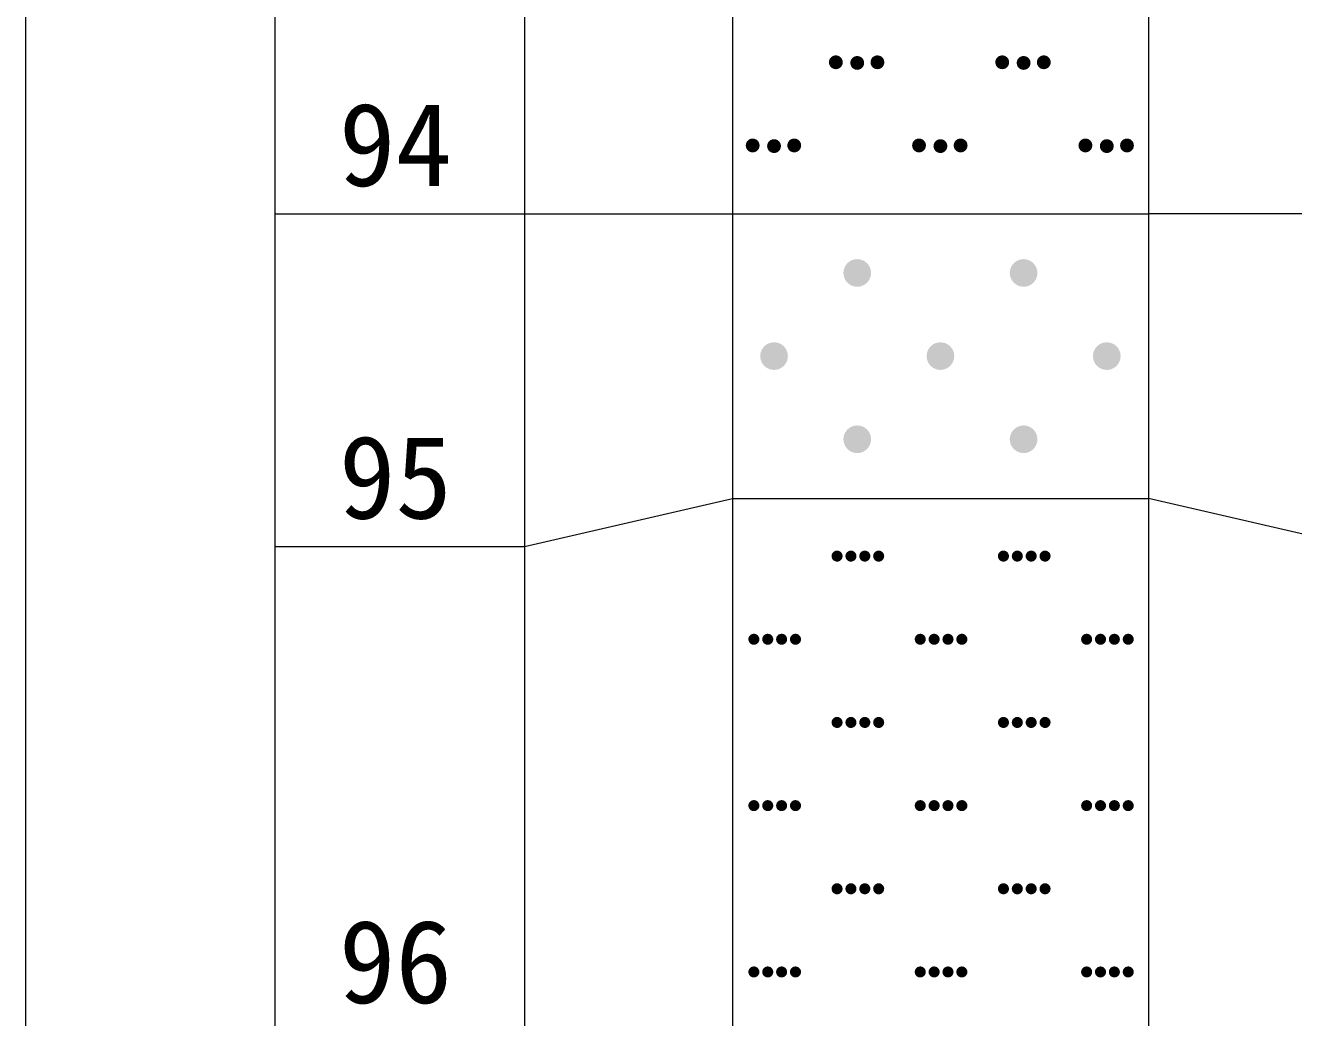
# Model space of a CAD drawing. Header units: inches. Extents: x -27 to 109, y -724 to 26.
# Drawn here: x 14.68 to 20.78, y -562.04 to -557.27 of the extents above; entities that cross this region are included whole.
import ezdxf

# ---------------------------------------------------------------- set-up
doc = ezdxf.new("R2010")
doc.units = ezdxf.units.IN
doc.header["$MEASUREMENT"] = 0
doc.layers.get('0').update_dxf_attribs({"lineweight": 0})
doc.styles.add('宋体', font='')
doc.styles.get('宋体').set_extended_font_data('宋体')

# ---------------------------------------------------------------- blocks, each defined once
blk = doc.blocks.new('lr_block_83')
at = {"true_color": 0x000000}
for points in [[(18.611, -557.4543), (18.6122, -557.4457), (18.611, -557.437), (18.6078, -557.429), (18.6025, -557.4221), (18.5955, -557.4167), (18.5875, -557.4135), (18.5789, -557.4123), (18.5702, -557.4135), (18.5622, -557.4167), (18.5553, -557.4221), (18.5499, -557.429), (18.5467, -557.437), (18.5455, -557.4457), (18.5467, -557.4543), (18.5499, -557.4623), (18.5553, -557.4693), (18.5622, -557.4746), (18.5702, -557.4778), (18.5789, -557.479), (18.5875, -557.4778), (18.5955, -557.4746), (18.6025, -557.4693), (18.6078, -557.4623)], [(18.7138, -557.4574), (18.715, -557.4487), (18.7138, -557.4401), (18.7106, -557.4321), (18.7053, -557.4251), (18.6983, -557.4198), (18.6903, -557.4166), (18.6817, -557.4154), (18.673, -557.4166), (18.665, -557.4198), (18.6581, -557.4251), (18.6527, -557.4321), (18.6495, -557.4401), (18.6483, -557.4487), (18.6495, -557.4574), (18.6527, -557.4654), (18.6581, -557.4724), (18.665, -557.4777), (18.673, -557.4809), (18.6817, -557.4821), (18.6903, -557.4809), (18.6983, -557.4777), (18.7053, -557.4724), (18.7106, -557.4654)], [(18.8109, -557.4543), (18.8121, -557.4457), (18.8109, -557.437), (18.8077, -557.429), (18.8023, -557.4221), (18.7954, -557.4167), (18.7874, -557.4135), (18.7787, -557.4123), (18.7701, -557.4135), (18.7621, -557.4167), (18.7551, -557.4221), (18.7498, -557.429), (18.7466, -557.437), (18.7454, -557.4457), (18.7466, -557.4543), (18.7498, -557.4623), (18.7551, -557.4693), (18.7621, -557.4746), (18.7701, -557.4778), (18.7787, -557.479), (18.7874, -557.4778), (18.7954, -557.4746), (18.8023, -557.4693), (18.8077, -557.4623)], [(19.411, -557.4543), (19.4122, -557.4457), (19.411, -557.437), (19.4078, -557.429), (19.4025, -557.4221), (19.3955, -557.4167), (19.3875, -557.4135), (19.3789, -557.4123), (19.3702, -557.4135), (19.3622, -557.4167), (19.3553, -557.4221), (19.3499, -557.429), (19.3467, -557.437), (19.3455, -557.4457), (19.3467, -557.4543), (19.3499, -557.4623), (19.3553, -557.4693), (19.3622, -557.4746), (19.3702, -557.4778), (19.3789, -557.479), (19.3875, -557.4778), (19.3955, -557.4746), (19.4025, -557.4693), (19.4078, -557.4623)], [(19.5138, -557.4574), (19.515, -557.4487), (19.5138, -557.4401), (19.5106, -557.4321), (19.5053, -557.4251), (19.4983, -557.4198), (19.4903, -557.4166), (19.4817, -557.4154), (19.473, -557.4166), (19.465, -557.4198), (19.4581, -557.4251), (19.4527, -557.4321), (19.4495, -557.4401), (19.4483, -557.4487), (19.4495, -557.4574), (19.4527, -557.4654), (19.4581, -557.4724), (19.465, -557.4777), (19.473, -557.4809), (19.4817, -557.4821), (19.4903, -557.4809), (19.4983, -557.4777), (19.5053, -557.4724), (19.5106, -557.4654)], [(19.6109, -557.4543), (19.6121, -557.4457), (19.6109, -557.437), (19.6077, -557.429), (19.6023, -557.4221), (19.5954, -557.4167), (19.5874, -557.4135), (19.5787, -557.4123), (19.5701, -557.4135), (19.5621, -557.4167), (19.5551, -557.4221), (19.5498, -557.429), (19.5466, -557.437), (19.5454, -557.4457), (19.5466, -557.4543), (19.5498, -557.4623), (19.5551, -557.4693), (19.5621, -557.4746), (19.5701, -557.4778), (19.5787, -557.479), (19.5874, -557.4778), (19.5954, -557.4746), (19.6023, -557.4693), (19.6077, -557.4623)], [(18.211, -557.8543), (18.2122, -557.8457), (18.211, -557.837), (18.2078, -557.829), (18.2025, -557.8221), (18.1955, -557.8167), (18.1875, -557.8135), (18.1789, -557.8123), (18.1702, -557.8135), (18.1622, -557.8167), (18.1553, -557.8221), (18.1499, -557.829), (18.1467, -557.837), (18.1455, -557.8457), (18.1467, -557.8543), (18.1499, -557.8623), (18.1553, -557.8693), (18.1622, -557.8746), (18.1702, -557.8778), (18.1789, -557.879), (18.1875, -557.8778), (18.1955, -557.8746), (18.2025, -557.8693), (18.2078, -557.8623)], [(18.3138, -557.8574), (18.315, -557.8487), (18.3138, -557.8401), (18.3106, -557.8321), (18.3053, -557.8251), (18.2983, -557.8198), (18.2903, -557.8166), (18.2817, -557.8154), (18.273, -557.8166), (18.265, -557.8198), (18.2581, -557.8251), (18.2527, -557.8321), (18.2495, -557.8401), (18.2483, -557.8487), (18.2495, -557.8574), (18.2527, -557.8654), (18.2581, -557.8723), (18.265, -557.8777), (18.273, -557.8809), (18.2817, -557.8821), (18.2903, -557.8809), (18.2983, -557.8777), (18.3053, -557.8723), (18.3106, -557.8654)], [(18.4109, -557.8543), (18.4121, -557.8457), (18.4109, -557.837), (18.4077, -557.829), (18.4023, -557.8221), (18.3954, -557.8167), (18.3874, -557.8135), (18.3787, -557.8123), (18.3701, -557.8135), (18.3621, -557.8167), (18.3551, -557.8221), (18.3498, -557.829), (18.3466, -557.837), (18.3454, -557.8457), (18.3466, -557.8543), (18.3498, -557.8623), (18.3551, -557.8693), (18.3621, -557.8746), (18.3701, -557.8778), (18.3787, -557.879), (18.3874, -557.8778), (18.3954, -557.8746), (18.4023, -557.8693), (18.4077, -557.8623)], [(19.011, -557.8543), (19.0122, -557.8457), (19.011, -557.837), (19.0078, -557.829), (19.0025, -557.8221), (18.9955, -557.8167), (18.9875, -557.8135), (18.9789, -557.8123), (18.9702, -557.8135), (18.9622, -557.8167), (18.9553, -557.8221), (18.9499, -557.829), (18.9467, -557.837), (18.9455, -557.8457), (18.9467, -557.8543), (18.9499, -557.8623), (18.9553, -557.8693), (18.9622, -557.8746), (18.9702, -557.8778), (18.9789, -557.879), (18.9875, -557.8778), (18.9955, -557.8746), (19.0025, -557.8693), (19.0078, -557.8623)], [(19.1138, -557.8574), (19.115, -557.8487), (19.1138, -557.8401), (19.1106, -557.8321), (19.1053, -557.8251), (19.0983, -557.8198), (19.0903, -557.8166), (19.0817, -557.8154), (19.073, -557.8166), (19.065, -557.8198), (19.0581, -557.8251), (19.0527, -557.8321), (19.0495, -557.8401), (19.0483, -557.8487), (19.0495, -557.8574), (19.0527, -557.8654), (19.0581, -557.8723), (19.065, -557.8777), (19.073, -557.8809), (19.0817, -557.8821), (19.0903, -557.8809), (19.0983, -557.8777), (19.1053, -557.8723), (19.1106, -557.8654)], [(19.2109, -557.8543), (19.2121, -557.8457), (19.2109, -557.837), (19.2077, -557.829), (19.2023, -557.8221), (19.1954, -557.8167), (19.1874, -557.8135), (19.1787, -557.8123), (19.1701, -557.8135), (19.1621, -557.8167), (19.1551, -557.8221), (19.1498, -557.829), (19.1466, -557.837), (19.1454, -557.8457), (19.1466, -557.8543), (19.1498, -557.8623), (19.1551, -557.8693), (19.1621, -557.8746), (19.1701, -557.8778), (19.1787, -557.879), (19.1874, -557.8778), (19.1954, -557.8746), (19.2023, -557.8693), (19.2077, -557.8623)], [(19.811, -557.8543), (19.8122, -557.8457), (19.811, -557.837), (19.8078, -557.829), (19.8025, -557.8221), (19.7955, -557.8167), (19.7875, -557.8135), (19.7789, -557.8123), (19.7702, -557.8135), (19.7622, -557.8167), (19.7553, -557.8221), (19.7499, -557.829), (19.7467, -557.837), (19.7455, -557.8457), (19.7467, -557.8543), (19.7499, -557.8623), (19.7553, -557.8693), (19.7622, -557.8746), (19.7702, -557.8778), (19.7789, -557.879), (19.7875, -557.8778), (19.7955, -557.8746), (19.8025, -557.8693), (19.8078, -557.8623)], [(19.9138, -557.8574), (19.915, -557.8487), (19.9138, -557.8401), (19.9106, -557.8321), (19.9053, -557.8251), (19.8983, -557.8198), (19.8903, -557.8166), (19.8817, -557.8154), (19.873, -557.8166), (19.865, -557.8198), (19.8581, -557.8251), (19.8527, -557.8321), (19.8495, -557.8401), (19.8483, -557.8487), (19.8495, -557.8574), (19.8527, -557.8654), (19.8581, -557.8723), (19.865, -557.8777), (19.873, -557.8809), (19.8817, -557.8821), (19.8903, -557.8809), (19.8983, -557.8777), (19.9053, -557.8723), (19.9106, -557.8654)], [(20.0109, -557.8543), (20.0121, -557.8457), (20.0109, -557.837), (20.0077, -557.829), (20.0023, -557.8221), (19.9954, -557.8167), (19.9874, -557.8135), (19.9787, -557.8123), (19.9701, -557.8135), (19.9621, -557.8167), (19.9551, -557.8221), (19.9498, -557.829), (19.9466, -557.837), (19.9454, -557.8457), (19.9466, -557.8543), (19.9498, -557.8623), (19.9551, -557.8693), (19.9621, -557.8746), (19.9701, -557.8778), (19.9787, -557.879), (19.9874, -557.8778), (19.9954, -557.8746), (20.0023, -557.8693), (20.0077, -557.8623)]]:
    blk.add_hatch(color=18, dxfattribs=at).paths.add_polyline_path(points, flags=17)
blk = doc.blocks.new('lr_block_84')
at = {"true_color": 0x000000}
for points in [[(18.7461, -558.476), (18.7483, -558.4588), (18.7461, -558.4416), (18.7394, -558.4254), (18.7289, -558.4116), (18.715, -558.401), (18.6989, -558.3944), (18.6817, -558.3921), (18.6645, -558.3944), (18.6483, -558.401), (18.6345, -558.4116), (18.6239, -558.4254), (18.6173, -558.4416), (18.615, -558.4588), (18.6173, -558.476), (18.6239, -558.4921), (18.6345, -558.506), (18.6483, -558.5165), (18.6645, -558.5232), (18.6817, -558.5254), (18.6989, -558.5232), (18.715, -558.5165), (18.7289, -558.506), (18.7394, -558.4921)], [(19.5461, -558.476), (19.5483, -558.4588), (19.5461, -558.4416), (19.5394, -558.4254), (19.5289, -558.4116), (19.515, -558.401), (19.4989, -558.3944), (19.4817, -558.3921), (19.4645, -558.3944), (19.4483, -558.401), (19.4345, -558.4116), (19.4239, -558.4254), (19.4173, -558.4416), (19.415, -558.4588), (19.4173, -558.476), (19.4239, -558.4921), (19.4345, -558.506), (19.4483, -558.5165), (19.4645, -558.5232), (19.4817, -558.5254), (19.4989, -558.5232), (19.515, -558.5165), (19.5289, -558.506), (19.5394, -558.4921)], [(18.3461, -558.876), (18.3483, -558.8588), (18.3461, -558.8416), (18.3394, -558.8254), (18.3289, -558.8116), (18.315, -558.801), (18.2989, -558.7944), (18.2817, -558.7921), (18.2645, -558.7944), (18.2483, -558.801), (18.2345, -558.8116), (18.2239, -558.8254), (18.2173, -558.8416), (18.215, -558.8588), (18.2173, -558.876), (18.2239, -558.8921), (18.2345, -558.906), (18.2483, -558.9165), (18.2645, -558.9232), (18.2817, -558.9254), (18.2989, -558.9232), (18.315, -558.9165), (18.3289, -558.906), (18.3394, -558.8921)], [(19.1461, -558.876), (19.1483, -558.8588), (19.1461, -558.8416), (19.1394, -558.8254), (19.1289, -558.8116), (19.115, -558.801), (19.0989, -558.7944), (19.0817, -558.7921), (19.0645, -558.7944), (19.0483, -558.801), (19.0345, -558.8116), (19.0239, -558.8254), (19.0173, -558.8416), (19.015, -558.8588), (19.0173, -558.876), (19.0239, -558.8921), (19.0345, -558.906), (19.0483, -558.9165), (19.0645, -558.9232), (19.0817, -558.9254), (19.0989, -558.9232), (19.115, -558.9165), (19.1289, -558.906), (19.1394, -558.8921)], [(19.9461, -558.876), (19.9483, -558.8588), (19.9461, -558.8416), (19.9394, -558.8254), (19.9289, -558.8116), (19.915, -558.801), (19.8989, -558.7944), (19.8817, -558.7921), (19.8645, -558.7944), (19.8483, -558.801), (19.8345, -558.8116), (19.8239, -558.8254), (19.8173, -558.8416), (19.815, -558.8588), (19.8173, -558.876), (19.8239, -558.8921), (19.8345, -558.906), (19.8483, -558.9165), (19.8645, -558.9232), (19.8817, -558.9254), (19.8989, -558.9232), (19.915, -558.9165), (19.9289, -558.906), (19.9394, -558.8921)], [(18.7461, -559.2759), (18.7483, -559.2587), (18.7461, -559.2415), (18.7394, -559.2254), (18.7289, -559.2115), (18.715, -559.201), (18.6989, -559.1943), (18.6817, -559.1921), (18.6645, -559.1943), (18.6483, -559.201), (18.6345, -559.2115), (18.6239, -559.2254), (18.6173, -559.2415), (18.615, -559.2587), (18.6173, -559.2759), (18.6239, -559.2921), (18.6345, -559.306), (18.6483, -559.3165), (18.6645, -559.3232), (18.6817, -559.3254), (18.6989, -559.3232), (18.715, -559.3165), (18.7289, -559.306), (18.7394, -559.2921)], [(19.5461, -559.2759), (19.5483, -559.2587), (19.5461, -559.2415), (19.5394, -559.2254), (19.5289, -559.2115), (19.515, -559.201), (19.4989, -559.1943), (19.4817, -559.1921), (19.4645, -559.1943), (19.4483, -559.201), (19.4345, -559.2115), (19.4239, -559.2254), (19.4173, -559.2415), (19.415, -559.2587), (19.4173, -559.2759), (19.4239, -559.2921), (19.4345, -559.306), (19.4483, -559.3165), (19.4645, -559.3232), (19.4817, -559.3254), (19.4989, -559.3232), (19.515, -559.3165), (19.5289, -559.306), (19.5394, -559.2921)]]:
    blk.add_hatch(color=18, dxfattribs=at).paths.add_polyline_path(points, flags=17)
blk = doc.blocks.new('lr_block_85')
at = {"true_color": 0x000000}
for points in [[(18.6105, -559.8276), (18.6114, -559.8207), (18.6105, -559.8137), (18.6078, -559.8073), (18.6035, -559.8019), (18.5981, -559.7976), (18.5917, -559.7949), (18.5847, -559.794), (18.5778, -559.7949), (18.5714, -559.7976), (18.5659, -559.8019), (18.5617, -559.8073), (18.559, -559.8137), (18.5581, -559.8207), (18.559, -559.8276), (18.5617, -559.834), (18.5659, -559.8395), (18.5714, -559.8438), (18.5778, -559.8464), (18.5847, -559.8474), (18.5917, -559.8464), (18.5981, -559.8438), (18.6035, -559.8395), (18.6078, -559.834)], [(18.6771, -559.8276), (18.6781, -559.8207), (18.6771, -559.8137), (18.6745, -559.8073), (18.6702, -559.8019), (18.6647, -559.7976), (18.6583, -559.7949), (18.6514, -559.794), (18.6445, -559.7949), (18.6381, -559.7976), (18.6326, -559.8019), (18.6283, -559.8073), (18.6257, -559.8137), (18.6247, -559.8207), (18.6257, -559.8276), (18.6283, -559.834), (18.6326, -559.8395), (18.6381, -559.8438), (18.6445, -559.8464), (18.6514, -559.8474), (18.6583, -559.8464), (18.6647, -559.8438), (18.6702, -559.8395), (18.6745, -559.834)], [(18.7438, -559.8276), (18.7447, -559.8207), (18.7438, -559.8137), (18.7411, -559.8073), (18.7369, -559.8019), (18.7314, -559.7976), (18.725, -559.7949), (18.7181, -559.794), (18.7111, -559.7949), (18.7047, -559.7976), (18.6993, -559.8019), (18.695, -559.8073), (18.6923, -559.8137), (18.6914, -559.8207), (18.6923, -559.8276), (18.695, -559.834), (18.6993, -559.8395), (18.7047, -559.8438), (18.7111, -559.8464), (18.7181, -559.8474), (18.725, -559.8464), (18.7314, -559.8438), (18.7369, -559.8395), (18.7411, -559.834)], [(18.8105, -559.8276), (18.8114, -559.8207), (18.8105, -559.8137), (18.8078, -559.8073), (18.8035, -559.8019), (18.7981, -559.7976), (18.7917, -559.7949), (18.7847, -559.794), (18.7778, -559.7949), (18.7714, -559.7976), (18.7659, -559.8019), (18.7617, -559.8073), (18.759, -559.8137), (18.7581, -559.8207), (18.759, -559.8276), (18.7617, -559.834), (18.7659, -559.8395), (18.7714, -559.8438), (18.7778, -559.8464), (18.7847, -559.8474), (18.7917, -559.8464), (18.7981, -559.8438), (18.8035, -559.8395), (18.8078, -559.834)], [(19.4105, -559.8276), (19.4114, -559.8207), (19.4105, -559.8137), (19.4078, -559.8073), (19.4035, -559.8019), (19.3981, -559.7976), (19.3917, -559.7949), (19.3847, -559.794), (19.3778, -559.7949), (19.3714, -559.7976), (19.3659, -559.8019), (19.3617, -559.8073), (19.359, -559.8137), (19.3581, -559.8207), (19.359, -559.8276), (19.3617, -559.834), (19.3659, -559.8395), (19.3714, -559.8438), (19.3778, -559.8464), (19.3847, -559.8474), (19.3917, -559.8464), (19.3981, -559.8438), (19.4035, -559.8395), (19.4078, -559.834)], [(19.4771, -559.8276), (19.4781, -559.8207), (19.4771, -559.8137), (19.4745, -559.8073), (19.4702, -559.8019), (19.4647, -559.7976), (19.4583, -559.7949), (19.4514, -559.794), (19.4445, -559.7949), (19.4381, -559.7976), (19.4326, -559.8019), (19.4283, -559.8073), (19.4257, -559.8137), (19.4247, -559.8207), (19.4257, -559.8276), (19.4283, -559.834), (19.4326, -559.8395), (19.4381, -559.8438), (19.4445, -559.8464), (19.4514, -559.8474), (19.4583, -559.8464), (19.4647, -559.8438), (19.4702, -559.8395), (19.4745, -559.834)], [(19.5438, -559.8276), (19.5447, -559.8207), (19.5438, -559.8137), (19.5411, -559.8073), (19.5369, -559.8019), (19.5314, -559.7976), (19.525, -559.7949), (19.5181, -559.794), (19.5111, -559.7949), (19.5047, -559.7976), (19.4993, -559.8019), (19.495, -559.8073), (19.4923, -559.8137), (19.4914, -559.8207), (19.4923, -559.8276), (19.495, -559.834), (19.4993, -559.8395), (19.5047, -559.8438), (19.5111, -559.8464), (19.5181, -559.8474), (19.525, -559.8464), (19.5314, -559.8438), (19.5369, -559.8395), (19.5411, -559.834)], [(19.6105, -559.8276), (19.6114, -559.8207), (19.6105, -559.8137), (19.6078, -559.8073), (19.6035, -559.8019), (19.5981, -559.7976), (19.5917, -559.7949), (19.5847, -559.794), (19.5778, -559.7949), (19.5714, -559.7976), (19.5659, -559.8019), (19.5617, -559.8073), (19.559, -559.8137), (19.5581, -559.8207), (19.559, -559.8276), (19.5617, -559.834), (19.5659, -559.8395), (19.5714, -559.8438), (19.5778, -559.8464), (19.5847, -559.8474), (19.5917, -559.8464), (19.5981, -559.8438), (19.6035, -559.8395), (19.6078, -559.834)], [(18.2105, -560.2276), (18.2114, -560.2207), (18.2105, -560.2138), (18.2078, -560.2073), (18.2035, -560.2019), (18.1981, -560.1976), (18.1917, -560.1949), (18.1847, -560.194), (18.1778, -560.1949), (18.1714, -560.1976), (18.1659, -560.2019), (18.1617, -560.2073), (18.159, -560.2138), (18.1581, -560.2207), (18.159, -560.2276), (18.1617, -560.234), (18.1659, -560.2395), (18.1714, -560.2437), (18.1778, -560.2464), (18.1847, -560.2473), (18.1917, -560.2464), (18.1981, -560.2437), (18.2035, -560.2395), (18.2078, -560.234)], [(18.2771, -560.2276), (18.2781, -560.2207), (18.2771, -560.2138), (18.2745, -560.2073), (18.2702, -560.2019), (18.2647, -560.1976), (18.2583, -560.1949), (18.2514, -560.194), (18.2445, -560.1949), (18.2381, -560.1976), (18.2326, -560.2019), (18.2283, -560.2073), (18.2257, -560.2138), (18.2247, -560.2207), (18.2257, -560.2276), (18.2283, -560.234), (18.2326, -560.2395), (18.2381, -560.2437), (18.2445, -560.2464), (18.2514, -560.2473), (18.2583, -560.2464), (18.2647, -560.2437), (18.2702, -560.2395), (18.2745, -560.234)], [(18.3438, -560.2276), (18.3447, -560.2207), (18.3438, -560.2138), (18.3411, -560.2073), (18.3369, -560.2019), (18.3314, -560.1976), (18.325, -560.1949), (18.3181, -560.194), (18.3111, -560.1949), (18.3047, -560.1976), (18.2993, -560.2019), (18.295, -560.2073), (18.2923, -560.2138), (18.2914, -560.2207), (18.2923, -560.2276), (18.295, -560.234), (18.2993, -560.2395), (18.3047, -560.2437), (18.3111, -560.2464), (18.3181, -560.2473), (18.325, -560.2464), (18.3314, -560.2437), (18.3369, -560.2395), (18.3411, -560.234)], [(18.4105, -560.2276), (18.4114, -560.2207), (18.4105, -560.2138), (18.4078, -560.2073), (18.4035, -560.2019), (18.3981, -560.1976), (18.3917, -560.1949), (18.3847, -560.194), (18.3778, -560.1949), (18.3714, -560.1976), (18.3659, -560.2019), (18.3617, -560.2073), (18.359, -560.2138), (18.3581, -560.2207), (18.359, -560.2276), (18.3617, -560.234), (18.3659, -560.2395), (18.3714, -560.2437), (18.3778, -560.2464), (18.3847, -560.2473), (18.3917, -560.2464), (18.3981, -560.2437), (18.4035, -560.2395), (18.4078, -560.234)], [(19.0105, -560.2276), (19.0114, -560.2207), (19.0105, -560.2138), (19.0078, -560.2073), (19.0035, -560.2019), (18.9981, -560.1976), (18.9917, -560.1949), (18.9847, -560.194), (18.9778, -560.1949), (18.9714, -560.1976), (18.9659, -560.2019), (18.9617, -560.2073), (18.959, -560.2138), (18.9581, -560.2207), (18.959, -560.2276), (18.9617, -560.234), (18.9659, -560.2395), (18.9714, -560.2437), (18.9778, -560.2464), (18.9847, -560.2473), (18.9917, -560.2464), (18.9981, -560.2437), (19.0035, -560.2395), (19.0078, -560.234)], [(19.0771, -560.2276), (19.0781, -560.2207), (19.0771, -560.2138), (19.0745, -560.2073), (19.0702, -560.2019), (19.0647, -560.1976), (19.0583, -560.1949), (19.0514, -560.194), (19.0445, -560.1949), (19.0381, -560.1976), (19.0326, -560.2019), (19.0283, -560.2073), (19.0257, -560.2138), (19.0247, -560.2207), (19.0257, -560.2276), (19.0283, -560.234), (19.0326, -560.2395), (19.0381, -560.2437), (19.0445, -560.2464), (19.0514, -560.2473), (19.0583, -560.2464), (19.0647, -560.2437), (19.0702, -560.2395), (19.0745, -560.234)], [(19.1438, -560.2276), (19.1447, -560.2207), (19.1438, -560.2138), (19.1411, -560.2073), (19.1369, -560.2019), (19.1314, -560.1976), (19.125, -560.1949), (19.1181, -560.194), (19.1111, -560.1949), (19.1047, -560.1976), (19.0993, -560.2019), (19.095, -560.2073), (19.0923, -560.2138), (19.0914, -560.2207), (19.0923, -560.2276), (19.095, -560.234), (19.0993, -560.2395), (19.1047, -560.2437), (19.1111, -560.2464), (19.1181, -560.2473), (19.125, -560.2464), (19.1314, -560.2437), (19.1369, -560.2395), (19.1411, -560.234)], [(19.2105, -560.2276), (19.2114, -560.2207), (19.2105, -560.2138), (19.2078, -560.2073), (19.2035, -560.2019), (19.1981, -560.1976), (19.1917, -560.1949), (19.1847, -560.194), (19.1778, -560.1949), (19.1714, -560.1976), (19.1659, -560.2019), (19.1617, -560.2073), (19.159, -560.2138), (19.1581, -560.2207), (19.159, -560.2276), (19.1617, -560.234), (19.1659, -560.2395), (19.1714, -560.2437), (19.1778, -560.2464), (19.1847, -560.2473), (19.1917, -560.2464), (19.1981, -560.2437), (19.2035, -560.2395), (19.2078, -560.234)], [(19.8105, -560.2276), (19.8114, -560.2207), (19.8105, -560.2138), (19.8078, -560.2073), (19.8035, -560.2019), (19.7981, -560.1976), (19.7917, -560.1949), (19.7847, -560.194), (19.7778, -560.1949), (19.7714, -560.1976), (19.7659, -560.2019), (19.7617, -560.2073), (19.759, -560.2138), (19.7581, -560.2207), (19.759, -560.2276), (19.7617, -560.234), (19.7659, -560.2395), (19.7714, -560.2437), (19.7778, -560.2464), (19.7847, -560.2473), (19.7917, -560.2464), (19.7981, -560.2437), (19.8035, -560.2395), (19.8078, -560.234)], [(19.8771, -560.2276), (19.8781, -560.2207), (19.8771, -560.2138), (19.8745, -560.2073), (19.8702, -560.2019), (19.8647, -560.1976), (19.8583, -560.1949), (19.8514, -560.194), (19.8445, -560.1949), (19.8381, -560.1976), (19.8326, -560.2019), (19.8283, -560.2073), (19.8257, -560.2138), (19.8247, -560.2207), (19.8257, -560.2276), (19.8283, -560.234), (19.8326, -560.2395), (19.8381, -560.2437), (19.8445, -560.2464), (19.8514, -560.2473), (19.8583, -560.2464), (19.8647, -560.2437), (19.8702, -560.2395), (19.8745, -560.234)], [(19.9438, -560.2276), (19.9447, -560.2207), (19.9438, -560.2138), (19.9411, -560.2073), (19.9369, -560.2019), (19.9314, -560.1976), (19.925, -560.1949), (19.9181, -560.194), (19.9111, -560.1949), (19.9047, -560.1976), (19.8993, -560.2019), (19.895, -560.2073), (19.8923, -560.2138), (19.8914, -560.2207), (19.8923, -560.2276), (19.895, -560.234), (19.8993, -560.2395), (19.9047, -560.2437), (19.9111, -560.2464), (19.9181, -560.2473), (19.925, -560.2464), (19.9314, -560.2437), (19.9369, -560.2395), (19.9411, -560.234)], [(20.0105, -560.2276), (20.0114, -560.2207), (20.0105, -560.2138), (20.0078, -560.2073), (20.0035, -560.2019), (19.9981, -560.1976), (19.9917, -560.1949), (19.9847, -560.194), (19.9778, -560.1949), (19.9714, -560.1976), (19.9659, -560.2019), (19.9617, -560.2073), (19.959, -560.2138), (19.9581, -560.2207), (19.959, -560.2276), (19.9617, -560.234), (19.9659, -560.2395), (19.9714, -560.2437), (19.9778, -560.2464), (19.9847, -560.2473), (19.9917, -560.2464), (19.9981, -560.2437), (20.0035, -560.2395), (20.0078, -560.234)], [(18.6105, -560.6276), (18.6114, -560.6207), (18.6105, -560.6137), (18.6078, -560.6073), (18.6035, -560.6019), (18.5981, -560.5976), (18.5917, -560.5949), (18.5847, -560.594), (18.5778, -560.5949), (18.5714, -560.5976), (18.5659, -560.6019), (18.5617, -560.6073), (18.559, -560.6137), (18.5581, -560.6207), (18.559, -560.6276), (18.5617, -560.634), (18.5659, -560.6395), (18.5714, -560.6437), (18.5778, -560.6464), (18.5847, -560.6473), (18.5917, -560.6464), (18.5981, -560.6437), (18.6035, -560.6395), (18.6078, -560.634)], [(18.6771, -560.6276), (18.6781, -560.6207), (18.6771, -560.6137), (18.6745, -560.6073), (18.6702, -560.6019), (18.6647, -560.5976), (18.6583, -560.5949), (18.6514, -560.594), (18.6445, -560.5949), (18.6381, -560.5976), (18.6326, -560.6019), (18.6283, -560.6073), (18.6257, -560.6137), (18.6247, -560.6207), (18.6257, -560.6276), (18.6283, -560.634), (18.6326, -560.6395), (18.6381, -560.6437), (18.6445, -560.6464), (18.6514, -560.6473), (18.6583, -560.6464), (18.6647, -560.6437), (18.6702, -560.6395), (18.6745, -560.634)], [(18.7438, -560.6276), (18.7447, -560.6207), (18.7438, -560.6137), (18.7411, -560.6073), (18.7369, -560.6019), (18.7314, -560.5976), (18.725, -560.5949), (18.7181, -560.594), (18.7111, -560.5949), (18.7047, -560.5976), (18.6993, -560.6019), (18.695, -560.6073), (18.6923, -560.6137), (18.6914, -560.6207), (18.6923, -560.6276), (18.695, -560.634), (18.6993, -560.6395), (18.7047, -560.6437), (18.7111, -560.6464), (18.7181, -560.6473), (18.725, -560.6464), (18.7314, -560.6437), (18.7369, -560.6395), (18.7411, -560.634)], [(18.8105, -560.6276), (18.8114, -560.6207), (18.8105, -560.6137), (18.8078, -560.6073), (18.8035, -560.6019), (18.7981, -560.5976), (18.7917, -560.5949), (18.7847, -560.594), (18.7778, -560.5949), (18.7714, -560.5976), (18.7659, -560.6019), (18.7617, -560.6073), (18.759, -560.6137), (18.7581, -560.6207), (18.759, -560.6276), (18.7617, -560.634), (18.7659, -560.6395), (18.7714, -560.6437), (18.7778, -560.6464), (18.7847, -560.6473), (18.7917, -560.6464), (18.7981, -560.6437), (18.8035, -560.6395), (18.8078, -560.634)], [(19.4105, -560.6276), (19.4114, -560.6207), (19.4105, -560.6137), (19.4078, -560.6073), (19.4035, -560.6019), (19.3981, -560.5976), (19.3917, -560.5949), (19.3847, -560.594), (19.3778, -560.5949), (19.3714, -560.5976), (19.3659, -560.6019), (19.3617, -560.6073), (19.359, -560.6137), (19.3581, -560.6207), (19.359, -560.6276), (19.3617, -560.634), (19.3659, -560.6395), (19.3714, -560.6437), (19.3778, -560.6464), (19.3847, -560.6473), (19.3917, -560.6464), (19.3981, -560.6437), (19.4035, -560.6395), (19.4078, -560.634)], [(19.4771, -560.6276), (19.4781, -560.6207), (19.4771, -560.6137), (19.4745, -560.6073), (19.4702, -560.6019), (19.4647, -560.5976), (19.4583, -560.5949), (19.4514, -560.594), (19.4445, -560.5949), (19.4381, -560.5976), (19.4326, -560.6019), (19.4283, -560.6073), (19.4257, -560.6137), (19.4247, -560.6207), (19.4257, -560.6276), (19.4283, -560.634), (19.4326, -560.6395), (19.4381, -560.6437), (19.4445, -560.6464), (19.4514, -560.6473), (19.4583, -560.6464), (19.4647, -560.6437), (19.4702, -560.6395), (19.4745, -560.634)], [(19.5438, -560.6276), (19.5447, -560.6207), (19.5438, -560.6137), (19.5411, -560.6073), (19.5369, -560.6019), (19.5314, -560.5976), (19.525, -560.5949), (19.5181, -560.594), (19.5111, -560.5949), (19.5047, -560.5976), (19.4993, -560.6019), (19.495, -560.6073), (19.4923, -560.6137), (19.4914, -560.6207), (19.4923, -560.6276), (19.495, -560.634), (19.4993, -560.6395), (19.5047, -560.6437), (19.5111, -560.6464), (19.5181, -560.6473), (19.525, -560.6464), (19.5314, -560.6437), (19.5369, -560.6395), (19.5411, -560.634)], [(19.6105, -560.6276), (19.6114, -560.6207), (19.6105, -560.6137), (19.6078, -560.6073), (19.6035, -560.6019), (19.5981, -560.5976), (19.5917, -560.5949), (19.5847, -560.594), (19.5778, -560.5949), (19.5714, -560.5976), (19.5659, -560.6019), (19.5617, -560.6073), (19.559, -560.6137), (19.5581, -560.6207), (19.559, -560.6276), (19.5617, -560.634), (19.5659, -560.6395), (19.5714, -560.6437), (19.5778, -560.6464), (19.5847, -560.6473), (19.5917, -560.6464), (19.5981, -560.6437), (19.6035, -560.6395), (19.6078, -560.634)], [(18.2105, -561.0276), (18.2114, -561.0207), (18.2105, -561.0137), (18.2078, -561.0073), (18.2035, -561.0019), (18.1981, -560.9976), (18.1917, -560.9949), (18.1847, -560.994), (18.1778, -560.9949), (18.1714, -560.9976), (18.1659, -561.0019), (18.1617, -561.0073), (18.159, -561.0137), (18.1581, -561.0207), (18.159, -561.0276), (18.1617, -561.034), (18.1659, -561.0395), (18.1714, -561.0437), (18.1778, -561.0464), (18.1847, -561.0473), (18.1917, -561.0464), (18.1981, -561.0437), (18.2035, -561.0395), (18.2078, -561.034)], [(18.2771, -561.0276), (18.2781, -561.0207), (18.2771, -561.0137), (18.2745, -561.0073), (18.2702, -561.0019), (18.2647, -560.9976), (18.2583, -560.9949), (18.2514, -560.994), (18.2445, -560.9949), (18.2381, -560.9976), (18.2326, -561.0019), (18.2283, -561.0073), (18.2257, -561.0137), (18.2247, -561.0207), (18.2257, -561.0276), (18.2283, -561.034), (18.2326, -561.0395), (18.2381, -561.0437), (18.2445, -561.0464), (18.2514, -561.0473), (18.2583, -561.0464), (18.2647, -561.0437), (18.2702, -561.0395), (18.2745, -561.034)], [(18.3438, -561.0276), (18.3447, -561.0207), (18.3438, -561.0137), (18.3411, -561.0073), (18.3369, -561.0019), (18.3314, -560.9976), (18.325, -560.9949), (18.3181, -560.994), (18.3111, -560.9949), (18.3047, -560.9976), (18.2993, -561.0019), (18.295, -561.0073), (18.2923, -561.0137), (18.2914, -561.0207), (18.2923, -561.0276), (18.295, -561.034), (18.2993, -561.0395), (18.3047, -561.0437), (18.3111, -561.0464), (18.3181, -561.0473), (18.325, -561.0464), (18.3314, -561.0437), (18.3369, -561.0395), (18.3411, -561.034)], [(18.4105, -561.0276), (18.4114, -561.0207), (18.4105, -561.0137), (18.4078, -561.0073), (18.4035, -561.0019), (18.3981, -560.9976), (18.3917, -560.9949), (18.3847, -560.994), (18.3778, -560.9949), (18.3714, -560.9976), (18.3659, -561.0019), (18.3617, -561.0073), (18.359, -561.0137), (18.3581, -561.0207), (18.359, -561.0276), (18.3617, -561.034), (18.3659, -561.0395), (18.3714, -561.0437), (18.3778, -561.0464), (18.3847, -561.0473), (18.3917, -561.0464), (18.3981, -561.0437), (18.4035, -561.0395), (18.4078, -561.034)], [(19.0105, -561.0276), (19.0114, -561.0207), (19.0105, -561.0137), (19.0078, -561.0073), (19.0035, -561.0019), (18.9981, -560.9976), (18.9917, -560.9949), (18.9847, -560.994), (18.9778, -560.9949), (18.9714, -560.9976), (18.9659, -561.0019), (18.9617, -561.0073), (18.959, -561.0137), (18.9581, -561.0207), (18.959, -561.0276), (18.9617, -561.034), (18.9659, -561.0395), (18.9714, -561.0437), (18.9778, -561.0464), (18.9847, -561.0473), (18.9917, -561.0464), (18.9981, -561.0437), (19.0035, -561.0395), (19.0078, -561.034)], [(19.0771, -561.0276), (19.0781, -561.0207), (19.0771, -561.0137), (19.0745, -561.0073), (19.0702, -561.0019), (19.0647, -560.9976), (19.0583, -560.9949), (19.0514, -560.994), (19.0445, -560.9949), (19.0381, -560.9976), (19.0326, -561.0019), (19.0283, -561.0073), (19.0257, -561.0137), (19.0247, -561.0207), (19.0257, -561.0276), (19.0283, -561.034), (19.0326, -561.0395), (19.0381, -561.0437), (19.0445, -561.0464), (19.0514, -561.0473), (19.0583, -561.0464), (19.0647, -561.0437), (19.0702, -561.0395), (19.0745, -561.034)], [(19.1438, -561.0276), (19.1447, -561.0207), (19.1438, -561.0137), (19.1411, -561.0073), (19.1369, -561.0019), (19.1314, -560.9976), (19.125, -560.9949), (19.1181, -560.994), (19.1111, -560.9949), (19.1047, -560.9976), (19.0993, -561.0019), (19.095, -561.0073), (19.0923, -561.0137), (19.0914, -561.0207), (19.0923, -561.0276), (19.095, -561.034), (19.0993, -561.0395), (19.1047, -561.0437), (19.1111, -561.0464), (19.1181, -561.0473), (19.125, -561.0464), (19.1314, -561.0437), (19.1369, -561.0395), (19.1411, -561.034)], [(19.2105, -561.0276), (19.2114, -561.0207), (19.2105, -561.0137), (19.2078, -561.0073), (19.2035, -561.0019), (19.1981, -560.9976), (19.1917, -560.9949), (19.1847, -560.994), (19.1778, -560.9949), (19.1714, -560.9976), (19.1659, -561.0019), (19.1617, -561.0073), (19.159, -561.0137), (19.1581, -561.0207), (19.159, -561.0276), (19.1617, -561.034), (19.1659, -561.0395), (19.1714, -561.0437), (19.1778, -561.0464), (19.1847, -561.0473), (19.1917, -561.0464), (19.1981, -561.0437), (19.2035, -561.0395), (19.2078, -561.034)], [(19.8105, -561.0276), (19.8114, -561.0207), (19.8105, -561.0137), (19.8078, -561.0073), (19.8035, -561.0019), (19.7981, -560.9976), (19.7917, -560.9949), (19.7847, -560.994), (19.7778, -560.9949), (19.7714, -560.9976), (19.7659, -561.0019), (19.7617, -561.0073), (19.759, -561.0137), (19.7581, -561.0207), (19.759, -561.0276), (19.7617, -561.034), (19.7659, -561.0395), (19.7714, -561.0437), (19.7778, -561.0464), (19.7847, -561.0473), (19.7917, -561.0464), (19.7981, -561.0437), (19.8035, -561.0395), (19.8078, -561.034)], [(19.8771, -561.0276), (19.8781, -561.0207), (19.8771, -561.0137), (19.8745, -561.0073), (19.8702, -561.0019), (19.8647, -560.9976), (19.8583, -560.9949), (19.8514, -560.994), (19.8445, -560.9949), (19.8381, -560.9976), (19.8326, -561.0019), (19.8283, -561.0073), (19.8257, -561.0137), (19.8247, -561.0207), (19.8257, -561.0276), (19.8283, -561.034), (19.8326, -561.0395), (19.8381, -561.0437), (19.8445, -561.0464), (19.8514, -561.0473), (19.8583, -561.0464), (19.8647, -561.0437), (19.8702, -561.0395), (19.8745, -561.034)], [(19.9438, -561.0276), (19.9447, -561.0207), (19.9438, -561.0137), (19.9411, -561.0073), (19.9369, -561.0019), (19.9314, -560.9976), (19.925, -560.9949), (19.9181, -560.994), (19.9111, -560.9949), (19.9047, -560.9976), (19.8993, -561.0019), (19.895, -561.0073), (19.8923, -561.0137), (19.8914, -561.0207), (19.8923, -561.0276), (19.895, -561.034), (19.8993, -561.0395), (19.9047, -561.0437), (19.9111, -561.0464), (19.9181, -561.0473), (19.925, -561.0464), (19.9314, -561.0437), (19.9369, -561.0395), (19.9411, -561.034)], [(20.0105, -561.0276), (20.0114, -561.0207), (20.0105, -561.0137), (20.0078, -561.0073), (20.0035, -561.0019), (19.9981, -560.9976), (19.9917, -560.9949), (19.9847, -560.994), (19.9778, -560.9949), (19.9714, -560.9976), (19.9659, -561.0019), (19.9617, -561.0073), (19.959, -561.0137), (19.9581, -561.0207), (19.959, -561.0276), (19.9617, -561.034), (19.9659, -561.0395), (19.9714, -561.0437), (19.9778, -561.0464), (19.9847, -561.0473), (19.9917, -561.0464), (19.9981, -561.0437), (20.0035, -561.0395), (20.0078, -561.034)], [(18.6105, -561.4276), (18.6114, -561.4207), (18.6105, -561.4137), (18.6078, -561.4073), (18.6035, -561.4019), (18.5981, -561.3976), (18.5917, -561.3949), (18.5847, -561.394), (18.5778, -561.3949), (18.5714, -561.3976), (18.5659, -561.4019), (18.5617, -561.4073), (18.559, -561.4137), (18.5581, -561.4207), (18.559, -561.4276), (18.5617, -561.434), (18.5659, -561.4395), (18.5714, -561.4437), (18.5778, -561.4464), (18.5847, -561.4473), (18.5917, -561.4464), (18.5981, -561.4437), (18.6035, -561.4395), (18.6078, -561.434)], [(18.6771, -561.4276), (18.6781, -561.4207), (18.6771, -561.4137), (18.6745, -561.4073), (18.6702, -561.4019), (18.6647, -561.3976), (18.6583, -561.3949), (18.6514, -561.394), (18.6445, -561.3949), (18.6381, -561.3976), (18.6326, -561.4019), (18.6283, -561.4073), (18.6257, -561.4137), (18.6247, -561.4207), (18.6257, -561.4276), (18.6283, -561.434), (18.6326, -561.4395), (18.6381, -561.4437), (18.6445, -561.4464), (18.6514, -561.4473), (18.6583, -561.4464), (18.6647, -561.4437), (18.6702, -561.4395), (18.6745, -561.434)], [(18.7438, -561.4276), (18.7447, -561.4207), (18.7438, -561.4137), (18.7411, -561.4073), (18.7369, -561.4019), (18.7314, -561.3976), (18.725, -561.3949), (18.7181, -561.394), (18.7111, -561.3949), (18.7047, -561.3976), (18.6993, -561.4019), (18.695, -561.4073), (18.6923, -561.4137), (18.6914, -561.4207), (18.6923, -561.4276), (18.695, -561.434), (18.6993, -561.4395), (18.7047, -561.4437), (18.7111, -561.4464), (18.7181, -561.4473), (18.725, -561.4464), (18.7314, -561.4437), (18.7369, -561.4395), (18.7411, -561.434)], [(18.8105, -561.4276), (18.8114, -561.4207), (18.8105, -561.4137), (18.8078, -561.4073), (18.8035, -561.4019), (18.7981, -561.3976), (18.7917, -561.3949), (18.7847, -561.394), (18.7778, -561.3949), (18.7714, -561.3976), (18.7659, -561.4019), (18.7617, -561.4073), (18.759, -561.4137), (18.7581, -561.4207), (18.759, -561.4276), (18.7617, -561.434), (18.7659, -561.4395), (18.7714, -561.4437), (18.7778, -561.4464), (18.7847, -561.4473), (18.7917, -561.4464), (18.7981, -561.4437), (18.8035, -561.4395), (18.8078, -561.434)], [(19.4105, -561.4276), (19.4114, -561.4207), (19.4105, -561.4137), (19.4078, -561.4073), (19.4035, -561.4019), (19.3981, -561.3976), (19.3917, -561.3949), (19.3847, -561.394), (19.3778, -561.3949), (19.3714, -561.3976), (19.3659, -561.4019), (19.3617, -561.4073), (19.359, -561.4137), (19.3581, -561.4207), (19.359, -561.4276), (19.3617, -561.434), (19.3659, -561.4395), (19.3714, -561.4437), (19.3778, -561.4464), (19.3847, -561.4473), (19.3917, -561.4464), (19.3981, -561.4437), (19.4035, -561.4395), (19.4078, -561.434)], [(19.4771, -561.4276), (19.4781, -561.4207), (19.4771, -561.4137), (19.4745, -561.4073), (19.4702, -561.4019), (19.4647, -561.3976), (19.4583, -561.3949), (19.4514, -561.394), (19.4445, -561.3949), (19.4381, -561.3976), (19.4326, -561.4019), (19.4283, -561.4073), (19.4257, -561.4137), (19.4247, -561.4207), (19.4257, -561.4276), (19.4283, -561.434), (19.4326, -561.4395), (19.4381, -561.4437), (19.4445, -561.4464), (19.4514, -561.4473), (19.4583, -561.4464), (19.4647, -561.4437), (19.4702, -561.4395), (19.4745, -561.434)], [(19.5438, -561.4276), (19.5447, -561.4207), (19.5438, -561.4137), (19.5411, -561.4073), (19.5369, -561.4019), (19.5314, -561.3976), (19.525, -561.3949), (19.5181, -561.394), (19.5111, -561.3949), (19.5047, -561.3976), (19.4993, -561.4019), (19.495, -561.4073), (19.4923, -561.4137), (19.4914, -561.4207), (19.4923, -561.4276), (19.495, -561.434), (19.4993, -561.4395), (19.5047, -561.4437), (19.5111, -561.4464), (19.5181, -561.4473), (19.525, -561.4464), (19.5314, -561.4437), (19.5369, -561.4395), (19.5411, -561.434)], [(19.6105, -561.4276), (19.6114, -561.4207), (19.6105, -561.4137), (19.6078, -561.4073), (19.6035, -561.4019), (19.5981, -561.3976), (19.5917, -561.3949), (19.5847, -561.394), (19.5778, -561.3949), (19.5714, -561.3976), (19.5659, -561.4019), (19.5617, -561.4073), (19.559, -561.4137), (19.5581, -561.4207), (19.559, -561.4276), (19.5617, -561.434), (19.5659, -561.4395), (19.5714, -561.4437), (19.5778, -561.4464), (19.5847, -561.4473), (19.5917, -561.4464), (19.5981, -561.4437), (19.6035, -561.4395), (19.6078, -561.434)], [(18.2105, -561.8276), (18.2114, -561.8207), (18.2105, -561.8137), (18.2078, -561.8073), (18.2035, -561.8019), (18.1981, -561.7976), (18.1917, -561.7949), (18.1847, -561.794), (18.1778, -561.7949), (18.1714, -561.7976), (18.1659, -561.8019), (18.1617, -561.8073), (18.159, -561.8137), (18.1581, -561.8207), (18.159, -561.8276), (18.1617, -561.834), (18.1659, -561.8395), (18.1714, -561.8437), (18.1778, -561.8464), (18.1847, -561.8473), (18.1917, -561.8464), (18.1981, -561.8437), (18.2035, -561.8395), (18.2078, -561.834)], [(18.2771, -561.8276), (18.2781, -561.8207), (18.2771, -561.8137), (18.2745, -561.8073), (18.2702, -561.8019), (18.2647, -561.7976), (18.2583, -561.7949), (18.2514, -561.794), (18.2445, -561.7949), (18.2381, -561.7976), (18.2326, -561.8019), (18.2283, -561.8073), (18.2257, -561.8137), (18.2247, -561.8207), (18.2257, -561.8276), (18.2283, -561.834), (18.2326, -561.8395), (18.2381, -561.8437), (18.2445, -561.8464), (18.2514, -561.8473), (18.2583, -561.8464), (18.2647, -561.8437), (18.2702, -561.8395), (18.2745, -561.834)], [(18.3438, -561.8276), (18.3447, -561.8207), (18.3438, -561.8137), (18.3411, -561.8073), (18.3369, -561.8019), (18.3314, -561.7976), (18.325, -561.7949), (18.3181, -561.794), (18.3111, -561.7949), (18.3047, -561.7976), (18.2993, -561.8019), (18.295, -561.8073), (18.2923, -561.8137), (18.2914, -561.8207), (18.2923, -561.8276), (18.295, -561.834), (18.2993, -561.8395), (18.3047, -561.8437), (18.3111, -561.8464), (18.3181, -561.8473), (18.325, -561.8464), (18.3314, -561.8437), (18.3369, -561.8395), (18.3411, -561.834)], [(18.4105, -561.8276), (18.4114, -561.8207), (18.4105, -561.8137), (18.4078, -561.8073), (18.4035, -561.8019), (18.3981, -561.7976), (18.3917, -561.7949), (18.3847, -561.794), (18.3778, -561.7949), (18.3714, -561.7976), (18.3659, -561.8019), (18.3617, -561.8073), (18.359, -561.8137), (18.3581, -561.8207), (18.359, -561.8276), (18.3617, -561.834), (18.3659, -561.8395), (18.3714, -561.8437), (18.3778, -561.8464), (18.3847, -561.8473), (18.3917, -561.8464), (18.3981, -561.8437), (18.4035, -561.8395), (18.4078, -561.834)], [(19.0105, -561.8276), (19.0114, -561.8207), (19.0105, -561.8137), (19.0078, -561.8073), (19.0035, -561.8019), (18.9981, -561.7976), (18.9917, -561.7949), (18.9847, -561.794), (18.9778, -561.7949), (18.9714, -561.7976), (18.9659, -561.8019), (18.9617, -561.8073), (18.959, -561.8137), (18.9581, -561.8207), (18.959, -561.8276), (18.9617, -561.834), (18.9659, -561.8395), (18.9714, -561.8437), (18.9778, -561.8464), (18.9847, -561.8473), (18.9917, -561.8464), (18.9981, -561.8437), (19.0035, -561.8395), (19.0078, -561.834)], [(19.0771, -561.8276), (19.0781, -561.8207), (19.0771, -561.8137), (19.0745, -561.8073), (19.0702, -561.8019), (19.0647, -561.7976), (19.0583, -561.7949), (19.0514, -561.794), (19.0445, -561.7949), (19.0381, -561.7976), (19.0326, -561.8019), (19.0283, -561.8073), (19.0257, -561.8137), (19.0247, -561.8207), (19.0257, -561.8276), (19.0283, -561.834), (19.0326, -561.8395), (19.0381, -561.8437), (19.0445, -561.8464), (19.0514, -561.8473), (19.0583, -561.8464), (19.0647, -561.8437), (19.0702, -561.8395), (19.0745, -561.834)], [(19.1438, -561.8276), (19.1447, -561.8207), (19.1438, -561.8137), (19.1411, -561.8073), (19.1369, -561.8019), (19.1314, -561.7976), (19.125, -561.7949), (19.1181, -561.794), (19.1111, -561.7949), (19.1047, -561.7976), (19.0993, -561.8019), (19.095, -561.8073), (19.0923, -561.8137), (19.0914, -561.8207), (19.0923, -561.8276), (19.095, -561.834), (19.0993, -561.8395), (19.1047, -561.8437), (19.1111, -561.8464), (19.1181, -561.8473), (19.125, -561.8464), (19.1314, -561.8437), (19.1369, -561.8395), (19.1411, -561.834)], [(19.2105, -561.8276), (19.2114, -561.8207), (19.2105, -561.8137), (19.2078, -561.8073), (19.2035, -561.8019), (19.1981, -561.7976), (19.1917, -561.7949), (19.1847, -561.794), (19.1778, -561.7949), (19.1714, -561.7976), (19.1659, -561.8019), (19.1617, -561.8073), (19.159, -561.8137), (19.1581, -561.8207), (19.159, -561.8276), (19.1617, -561.834), (19.1659, -561.8395), (19.1714, -561.8437), (19.1778, -561.8464), (19.1847, -561.8473), (19.1917, -561.8464), (19.1981, -561.8437), (19.2035, -561.8395), (19.2078, -561.834)], [(19.8105, -561.8276), (19.8114, -561.8207), (19.8105, -561.8137), (19.8078, -561.8073), (19.8035, -561.8019), (19.7981, -561.7976), (19.7917, -561.7949), (19.7847, -561.794), (19.7778, -561.7949), (19.7714, -561.7976), (19.7659, -561.8019), (19.7617, -561.8073), (19.759, -561.8137), (19.7581, -561.8207), (19.759, -561.8276), (19.7617, -561.834), (19.7659, -561.8395), (19.7714, -561.8437), (19.7778, -561.8464), (19.7847, -561.8473), (19.7917, -561.8464), (19.7981, -561.8437), (19.8035, -561.8395), (19.8078, -561.834)], [(19.8771, -561.8276), (19.8781, -561.8207), (19.8771, -561.8137), (19.8745, -561.8073), (19.8702, -561.8019), (19.8647, -561.7976), (19.8583, -561.7949), (19.8514, -561.794), (19.8445, -561.7949), (19.8381, -561.7976), (19.8326, -561.8019), (19.8283, -561.8073), (19.8257, -561.8137), (19.8247, -561.8207), (19.8257, -561.8276), (19.8283, -561.834), (19.8326, -561.8395), (19.8381, -561.8437), (19.8445, -561.8464), (19.8514, -561.8473), (19.8583, -561.8464), (19.8647, -561.8437), (19.8702, -561.8395), (19.8745, -561.834)], [(19.9438, -561.8276), (19.9447, -561.8207), (19.9438, -561.8137), (19.9411, -561.8073), (19.9369, -561.8019), (19.9314, -561.7976), (19.925, -561.7949), (19.9181, -561.794), (19.9111, -561.7949), (19.9047, -561.7976), (19.8993, -561.8019), (19.895, -561.8073), (19.8923, -561.8137), (19.8914, -561.8207), (19.8923, -561.8276), (19.895, -561.834), (19.8993, -561.8395), (19.9047, -561.8437), (19.9111, -561.8464), (19.9181, -561.8473), (19.925, -561.8464), (19.9314, -561.8437), (19.9369, -561.8395), (19.9411, -561.834)], [(20.0105, -561.8276), (20.0114, -561.8207), (20.0105, -561.8137), (20.0078, -561.8073), (20.0035, -561.8019), (19.9981, -561.7976), (19.9917, -561.7949), (19.9847, -561.794), (19.9778, -561.7949), (19.9714, -561.7976), (19.9659, -561.8019), (19.9617, -561.8073), (19.959, -561.8137), (19.9581, -561.8207), (19.959, -561.8276), (19.9617, -561.834), (19.9659, -561.8395), (19.9714, -561.8437), (19.9778, -561.8464), (19.9847, -561.8473), (19.9917, -561.8464), (19.9981, -561.8437), (20.0035, -561.8395), (20.0078, -561.834)]]:
    blk.add_hatch(color=18, dxfattribs=at).paths.add_polyline_path(points, flags=17)

msp = doc.modelspace()

# ---------------------------------------------------------------- linework, layer by layer
at = {"linetype": 'Continuous', "lineweight": 15}
for p, q in [((14.6817, 0.8962), (14.6817, -693.5538)), ((15.8817, 0.8962), (15.8817, -693.5538)), ((17.0817, 0.8962), (17.0817, -693.5538)), ((18.0817, -557.1237), (18.0817, -558.1738)), ((20.0817, -557.1237), (20.0817, -558.1738)), ((15.8817, -558.1738), (17.0817, -558.1738)), ((17.0817, -558.1738), (18.0817, -558.1738)), ((18.0817, -558.1738), (20.0817, -558.1738)), ((18.0817, -558.1738), (18.0817, -559.5438)), ((21.0817, -558.1738), (20.0817, -558.1738)), ((20.0817, -558.1738), (20.0817, -559.5438)), ((17.0817, -559.7738), (18.0817, -559.5438)), ((18.0817, -559.5438), (20.0817, -559.5438)), ((18.0817, -559.5438), (18.0817, -562.1037)), ((21.0817, -559.7738), (20.0817, -559.5438)), ((20.0817, -559.5438), (20.0817, -562.1037)), ((15.8817, -559.7738), (17.0817, -559.7738))]:
    msp.add_line(p, q, dxfattribs=at)

# ---------------------------------------------------------------- block references
at = {"color": 7}
for name in ['lr_block_83', 'lr_block_84', 'lr_block_85']:
    msp.add_blockref(name, (0, 0), dxfattribs=at)

# ---------------------------------------------------------------- texts
at = {"style": '宋体'}
for s, p in [('94', (16.1891, -558.0404)), ('95', (16.1891, -559.6404)), ('96', (16.1891, -561.9704))]:
    msp.add_text(s, height=0.4, dxfattribs=at).set_placement(p)

doc.saveas('drawing.dxf')
